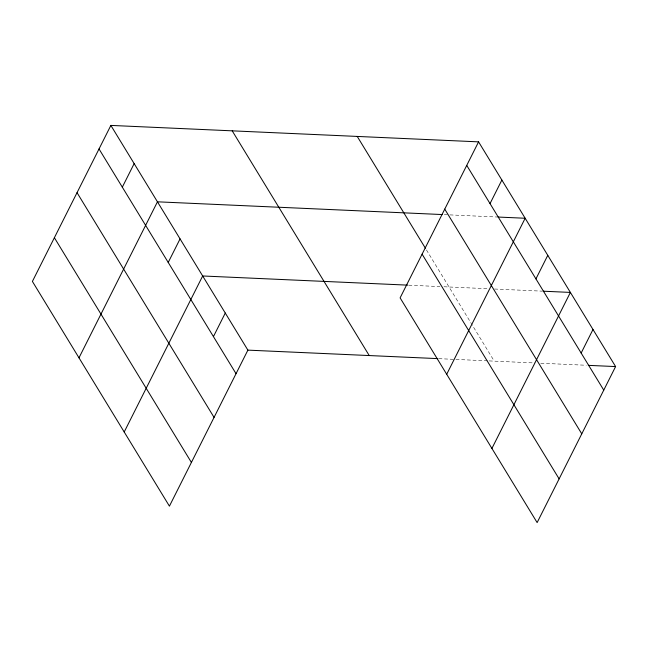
<?xml version="1.0" encoding="UTF-8"?>
<svg xmlns="http://www.w3.org/2000/svg" width="648" height="648" viewBox="0 0 648 648"><rect width="100%" height="100%" fill="white"/><g stroke="black" fill="none" stroke-linecap="round" stroke-linejoin="round"><path stroke-width="0.49" stroke-dasharray="3.24 2.43" d="M444.269 214.642L496.854 216.991M408.71 285.185L439.968 286.586M443.993 286.764L488.479 288.749M494.546 289.024L542.068 291.146M438.801 358.668L454.937 359.389M455.941 359.429L488.203 360.871M489.216 360.92L534.705 362.953M540.772 363.228L586.278 365.261M426.433 249.909L494.254 361.147"/><path stroke-width="0.97" d="M110.865 125.412L32.4 281.426L169.42 506.145L247.892 350.131L110.865 125.412L478.58 141.855L615.6 366.574L537.135 522.588L400.108 297.869L478.58 141.855M122.318 187.167L134.16 163.612M78.983 357.834L157.456 201.812L442.252 214.553M168.221 262.448L180.063 238.893M124.205 431.989L202.67 275.975L407.697 285.136M213.435 336.604L225.277 313.049M490.026 203.61L501.876 180.055M446.699 374.277L525.163 218.255L497.867 217.04M535.928 278.891L547.779 255.336M491.913 448.432L570.386 292.418L543.081 291.195M581.151 353.047L592.993 329.492M247.892 350.131L437.797 358.619M588.295 365.351L615.6 366.574M466.738 165.402L603.758 390.12M444.747 209.118L581.766 433.836M357.234 136.428L425.38 248.184M422.099 254.162L559.119 478.872M232.211 130.839L369.23 355.558M99.023 148.959L236.042 373.677M77.039 192.675L214.059 417.393M54.383 237.711L191.403 462.429"/></g></svg>
